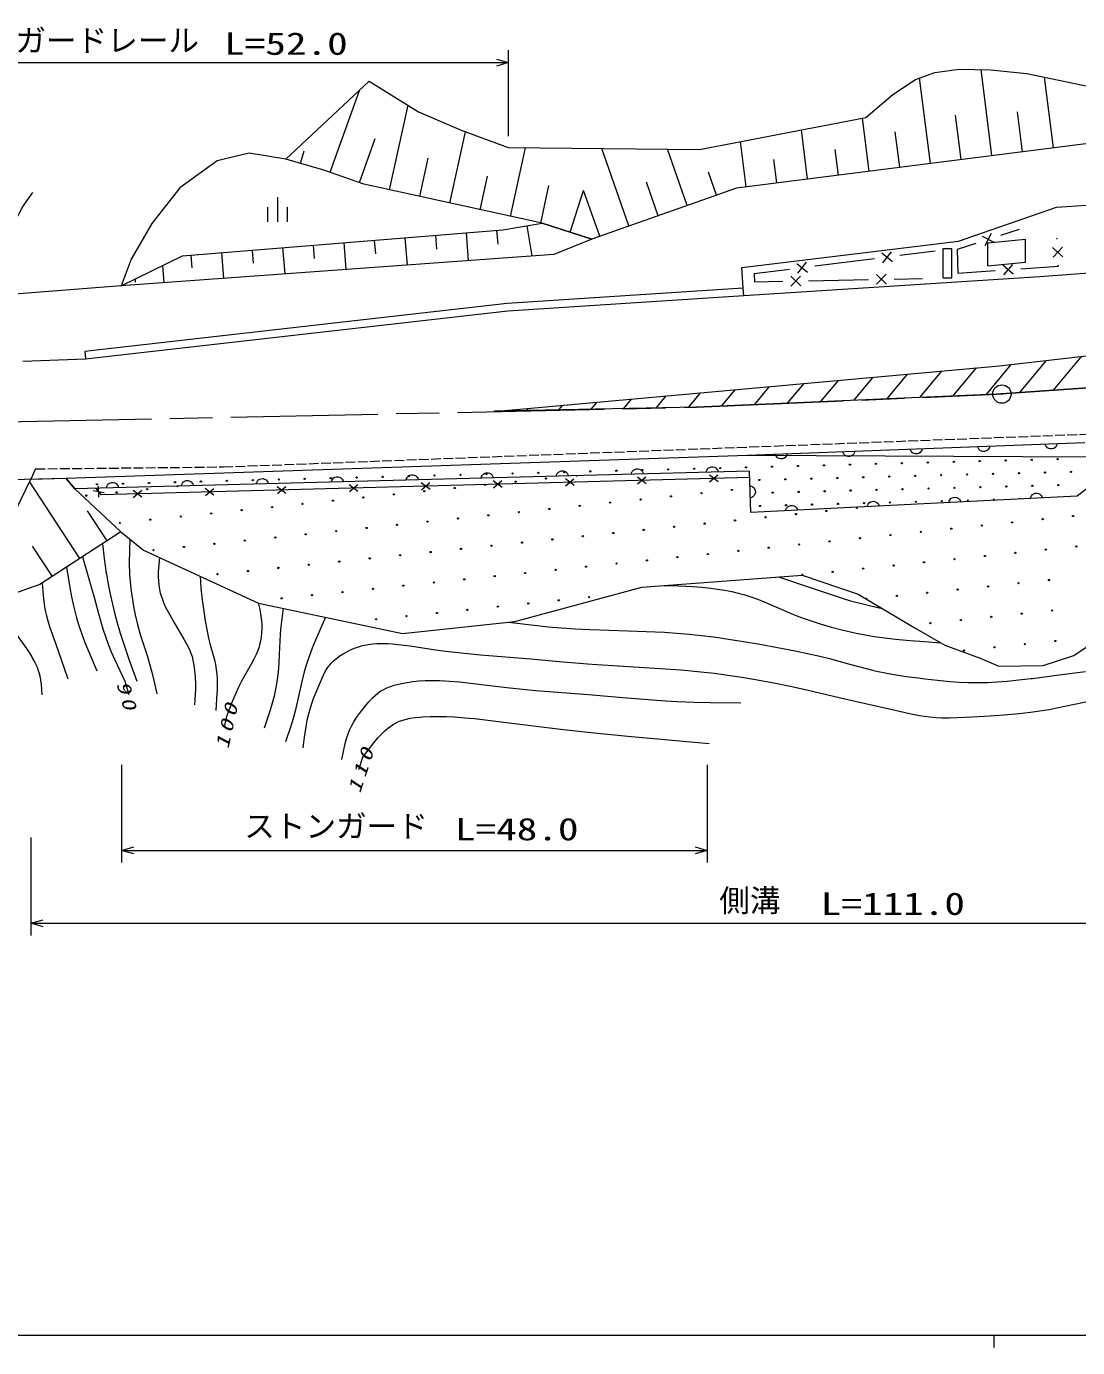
# Model space of a CAD drawing. Units: millimetres, scale not verified. Extents: x -71087 to 568913, y -90349 to 269651.
# Drawn here: x -22110 to 63751, y 93651 to 201553 of the extents above; entities that cross this region are included whole.
import ezdxf
from ezdxf.enums import TextEntityAlignment as Align

# ---------------------------------------------------------------- set-up
doc = ezdxf.new("R2010")
doc.units = ezdxf.units.MM
doc.header["$LTSCALE"] = 1000
doc.linetypes.add('CHAIN', pattern=[18.5, 12, -1.5, 3.5, -1.5])
doc.linetypes.add('USER1', pattern=[1, 0.8, -0.2])
for name, color, linetype, lineweight in [('M-BGD', 7, 'Continuous', 13), ('M-BMK-LINE', 2, 'CHAIN', 13), ('M-BMK-SRVR', 3, 'Continuous', 13), ('M-STR-TXT', 7, 'Continuous', 13), ('M-TTL-BAND', 7, 'Continuous', 13)]:
    doc.layers.add(name, color=color, linetype=linetype, lineweight=lineweight)
doc.styles.add('ＭＳ ゴシック', font='')
doc.styles.get('ＭＳ ゴシック').set_extended_font_data('MS Gothic')

# ---------------------------------------------------------------- blocks, each defined once
blk = doc.blocks.new('BUHIN1')
at = {"color": 3, "linetype": 'Continuous', "lineweight": 13}
for radius in [750, 22.5]:
    blk.add_circle((0, 0), radius, dxfattribs=at)
blk = doc.blocks.new('BUHIN2')
at = {"color": 7, "linetype": 'Continuous', "lineweight": 13}
blk.add_lwpolyline([(0, 500), (115, 460), (212, 400), (322, 305), (382, 195), (418, 78), (418, -78), (382, -195), (322, -305), (212, -402), (115, -462), (0, -500)], dxfattribs=at)
blk = doc.blocks.new('BUHIN5')
at = {"color": 7, "linetype": 'Continuous', "lineweight": 13}
for p, q in [((-282, 350), (282, -350)), ((-282, -350), (282, 350))]:
    blk.add_line(p, q, dxfattribs=at)
blk = doc.blocks.new('BUHIN4')
at = {"color": 7, "linetype": 'Continuous', "lineweight": 13}
for p, q in [((400, 400), (-400, -400)), ((-400, 400), (400, -400))]:
    blk.add_line(p, q, dxfattribs=at)
blk = doc.blocks.new('BUHIN7')
at = {"color": 7, "linetype": 'Continuous', "lineweight": 13}
for p, q in [((-800, 205), (-800, -995)), ((0, 1000), (0, -1000)), ((800, 205), (800, -995))]:
    blk.add_line(p, q, dxfattribs=at)
blk = doc.blocks.new('BUHIN8')
at = {"color": 7, "linetype": 'Continuous', "lineweight": 13}
blk.add_lwpolyline([(-288, -1000), (0, 0), (285, -1000)], dxfattribs=at)

msp = doc.modelspace()

# ---------------------------------------------------------------- linework, layer by layer
at = {"layer": 'M-BGD'}
for p, q in [((50521, 197227), (52101, 197780)), ((52101, 197780), (54076, 198056)), ((54076, 198056), (56643, 198017)), ((56756, 191002), (55864, 198029)), ((56643, 198017), (59605, 197701)), ((59605, 197701), (66201, 196319)), ((-927, 190719), (5892, 197069)), ((5892, 197069), (9921, 194581)), ((48665, 196003), (50521, 197227)), ((51738, 190365), (50852, 197343)), ((61774, 191639), (61042, 197400)), ((2710, 189644), (5087, 196320)), ((46453, 194107), (48665, 196003)), ((7549, 188206), (9065, 195110)), ((9921, 194581), (13396, 193080)), ((54247, 190683), (53786, 194317)), ((59265, 191321), (58852, 194573)), ((32867, 191500), (46453, 194107)), ((46720, 189727), (46171, 194053)), ((5092, 188795), (6372, 192389)), ((12489, 187121), (13767, 192942)), ((13396, 193080), (17227, 191658)), ((66480, 192237), (35901, 188353)), ((36685, 188453), (36216, 192143)), ((41703, 189090), (41194, 193098)), ((49229, 190046), (48861, 192950)), ((-3915, 191191), (-6516, 190579)), ((-927, 190719), (-3915, 191191)), ((288, 190372), (576, 191380)), ((17227, 191658), (32867, 191500)), ((17430, 186037), (18661, 191644)), ((27103, 185257), (24878, 191581)), ((31875, 186937), (30260, 191527)), ((44211, 189409), (43947, 191492)), ((-6516, 190579), (-9575, 188361)), ((2197, 189826), (-927, 190719)), ((10019, 187664), (10709, 190803)), ((39194, 188771), (38949, 190696)), ((5456, 188666), (2197, 189826)), ((14960, 186579), (15561, 189316)), ((34261, 187776), (33603, 189646)), ((-9575, 188361), (-11870, 185455)), ((20006, 185471), (5456, 188666)), ((19900, 185494), (20572, 188556)), ((22314, 184740), (23399, 188166)), ((24718, 184418), (23399, 188166)), ((35901, 188353), (24061, 184187)), ((29489, 186097), (28529, 188825)), ((54035, 184020), (62036, 186779)), ((62036, 186779), (66787, 187116)), ((57362, 173830), (164911, 186333)), ((-11870, 185455), (-13552, 182548)), ((-9350, 182827), (16812, 184947)), ((13796, 184703), (13980, 182430)), ((16293, 184905), (16386, 183759)), ((16812, 184947), (20006, 185471)), ((18770, 185268), (19173, 182809)), ((20006, 185471), (24061, 184187)), ((24061, 184187), (20006, 185471)), ((58984, 184958), (57453, 184471)), ((-1185, 183488), (-1010, 181335)), ((1312, 183691), (1400, 182604)), ((3809, 183893), (3987, 181700)), ((6306, 184096), (6395, 182989)), ((8802, 184298), (8983, 182065)), ((11299, 184500), (11390, 183374)), ((24061, 184187), (20961, 182939)), ((36336, 181877), (54035, 184020)), ((55452, 183834), (53920, 183347)), ((56419, 183872), (59487, 184181)), ((56419, 181998), (56419, 183872)), ((59487, 182307), (59487, 184181)), ((62084, 184165), (62079, 184267)), ((20961, 182939), (-14362, 180361)), ((-14362, 180361), (-9350, 182827)), ((-13552, 182548), (-14362, 180361)), ((-8675, 182881), (-8590, 181835)), ((-6178, 183084), (-6007, 180970)), ((-3682, 183286), (-3595, 182219)), ((47157, 182575), (42294, 181970)), ((52130, 183193), (49241, 182834)), ((52784, 181020), (52784, 183406)), ((52784, 183406), (53480, 183406)), ((53480, 181020), (53480, 183406)), ((53920, 183347), (53971, 181403)), ((-10990, 182019), (-10876, 180611)), ((36441, 180167), (36336, 181877)), ((40210, 181711), (37321, 181352)), ((37321, 181352), (37373, 180687)), ((53971, 181403), (57029, 181612)), ((56419, 181998), (59487, 182307)), ((59124, 181756), (62181, 181966)), ((60666, 181121), (75843, 182311)), ((62181, 181966), (62177, 182067)), ((-14362, 180361), (-42612, 178190)), ((-13238, 180914), (-13219, 180679)), ((36480, 179568), (60666, 181121)), ((37373, 180687), (39678, 180734)), ((41777, 180777), (46676, 180878)), ((48776, 180921), (51081, 180968)), ((52784, 181020), (53480, 181020)), ((36441, 180167), (17150, 178918)), ((17203, 178320), (36480, 179568)), ((36480, 179568), (36441, 180167)), ((17150, 178918), (-17331, 175016)), ((-17286, 174417), (17203, 178320)), ((-17331, 175016), (-17286, 174417)), ((-22406, 174225), (-17286, 174417)), ((16056, 170097), (57362, 173830)), ((56271, 171471), (58333, 173943)), ((59016, 171641), (61217, 174278)), ((61783, 171835), (64101, 174614)), ((45462, 171004), (47042, 172898)), ((48164, 171121), (49859, 173152)), ((50867, 171238), (52676, 173407)), ((53569, 171354), (55493, 173661)), ((31966, 170436), (32957, 171625)), ((34654, 170536), (35774, 171879)), ((37356, 170653), (38591, 172134)), ((40058, 170770), (41408, 172388)), ((42760, 170887), (44225, 172643)), ((21378, 170233), (21690, 170606)), ((24025, 170283), (24507, 170861)), ((26672, 170334), (27324, 171115)), ((29319, 170385), (30141, 171370)), ((16135, 170132), (16056, 170097)), ((32627, 170449), (16135, 170132)), ((18731, 170182), (18873, 170352)), ((36789, 166542), (64349, 167568)), ((-18902, 164665), (36789, 166542)), ((36789, 166542), (64877, 166410)), ((-21367, 165415), (-21755, 164586)), ((36962, 165239), (-18143, 163799)), ((36962, 165239), (-18143, 163799)), ((37065, 161843), (36962, 165239)), ((37065, 161843), (36962, 165239)), ((-42281, 164021), (-18902, 164665)), ((-25599, 156655), (-21755, 164586)), ((-17754, 158092), (-21854, 164382)), ((-21755, 164586), (-18902, 164665)), ((-18143, 163799), (-18902, 164665)), ((-18902, 164665), (-18143, 163799)), ((36978, 164715), (-15978, 163295)), ((65157, 164313), (63717, 163181)), ((65157, 164313), (63717, 163181)), ((-18143, 163799), (-14399, 160279)), ((-18143, 163799), (-14399, 160279)), ((-15978, 163295), (-16450, 163843)), ((63717, 163181), (37065, 161843)), ((63717, 163181), (37065, 161843)), ((-15517, 159550), (-17112, 161996)), ((-14399, 160279), (-21024, 155960)), ((-14399, 160279), (-14399, 160289)), ((-14399, 160279), (-12544, 158773)), ((-19990, 156634), (-21602, 159106)), ((-12544, 158773), (-3151, 154454)), ((28161, 155750), (41247, 156733)), ((41247, 156733), (45825, 155178)), ((-21024, 155960), (-26164, 154178)), ((17796, 152943), (28161, 155750)), ((-3151, 154454), (8618, 151971)), ((45825, 155178), (50403, 152457)), ((8618, 151971), (17796, 152943)), ((50403, 152457), (52908, 151032)), ((63446, 150168), (65347, 151464)), ((52908, 151032), (55802, 149952)), ((60941, 149347), (63446, 150168)), ((55802, 149952), (57314, 149304)), ((57314, 149304), (60941, 149347)), ((-14065, 148085), (-13752, 146984)), ((-5759, 145200), (-5953, 144341)), ((5354, 141846), (5018, 140838))]:
    msp.add_line(p, q, dxfattribs=at)
at = {"layer": 'M-BGD', "linetype": 'CHAIN'}
for p, q in [((57136, 171509), (93687, 174072)), ((32627, 170449), (57136, 171509))]:
    msp.add_line(p, q, dxfattribs=at)
at = {"layer": 'M-BGD', "linetype": 'USER1'}
for p, q in [((-6039, 165576), (68727, 168416)), ((-21367, 165415), (-6039, 165576))]:
    msp.add_line(p, q, dxfattribs=at)
at = {"layer": 'M-BGD'}
for points in [[(-25676, 179491), (-25300, 179772), (-24941, 180066), (-24739, 180256), (-24552, 180459), (-24387, 180677), (-24258, 180887), (-24146, 181109), (-24027, 181396), (-23923, 181703), (-23843, 181975), (-23696, 182547), (-23569, 183120), (-23382, 184067), (-23273, 184607), (-23144, 185141), (-22964, 185699), (-22834, 186009), (-22682, 186321), (-22477, 186685), (-22255, 187041), (-21583, 188001)], [(-15901, 159300), (-15752, 158103), (-15583, 156909), (-15569, 156820), (-15429, 156003), (-15270, 155190), (-14916, 153673), (-14688, 152835), (-14440, 152002), (-14098, 150937), (-13737, 149878), (-13098, 148078)], [(-13651, 159672), (-13688, 158712), (-13704, 157754), (-13680, 156797), (-13638, 156211), (-13576, 155626), (-13478, 154924), (-13359, 154215), (-13354, 154186), (-13222, 153497), (-13067, 152804), (-12818, 151878), (-12258, 150176), (-12055, 149507), (-11869, 148823), (-11699, 148124), (-11466, 147052)], [(-17540, 158231), (-16560, 154831), (-16223, 153597), (-15863, 152361), (-15661, 151735), (-15436, 151107), (-15429, 151088), (-15185, 150477), (-14921, 149873), (-14065, 148085)], [(-11244, 158175), (-11303, 157598), (-11344, 157010), (-11349, 156610), (-11334, 156261), (-11298, 155913), (-11246, 155587), (-11173, 155266), (-11139, 155142), (-11035, 154819), (-10912, 154504), (-10737, 154122), (-10544, 153748), (-9974, 152764), (-9251, 151505), (-9025, 151116), (-8814, 150710), (-8668, 150362), (-8581, 150088), (-8511, 149797), (-8435, 149383), (-8370, 148921), (-8325, 148447), (-8318, 148358), (-8300, 147901), (-8301, 147433), (-8318, 147005), (-8388, 146143)], [(-18847, 157379), (-18576, 155724), (-18434, 154979), (-18272, 154238), (-18017, 153253), (-17827, 152634), (-17615, 152011), (-17330, 151244), (-17022, 150474), (-16361, 148917)], [(-7925, 156650), (-7850, 155682), (-7755, 154717), (-7736, 154559), (-7503, 152997), (-7384, 152297), (-7244, 151591), (-7106, 151039), (-6757, 149826), (-6668, 149437), (-6599, 149044), (-6552, 148658), (-6525, 148271), (-6523, 148241), (-6519, 147783), (-6534, 147314), (-6547, 147075), (-6640, 145677)], [(39333, 156589), (42160, 155641), (43378, 155227), (44603, 154833), (45215, 154653), (46091, 154419), (46982, 154202), (47779, 154017)], [(-20819, 156093), (-20782, 155435), (-20724, 154770), (-20674, 154396), (-20597, 153964), (-20498, 153527), (-20354, 152996), (-20187, 152460), (-19742, 151178), (-18716, 148264)], [(29991, 155888), (31161, 155854), (32340, 155800), (33058, 155749), (33784, 155676), (34339, 155604), (34921, 155510), (35501, 155396), (36036, 155271), (36577, 155124), (37383, 154862), (37961, 154640), (38541, 154395), (40353, 153599), (40967, 153358), (41587, 153136), (42804, 152746), (43648, 152499), (44496, 152273), (45662, 152003), (46397, 151861), (47144, 151737), (48013, 151615), (48886, 151513), (50071, 151400), (51259, 151306), (52589, 151214)], [(-23762, 155010), (-23764, 154619), (-23744, 154231), (-23728, 154092), (-23679, 153819), (-23609, 153549), (-23425, 152997), (-23277, 152611), (-23107, 152226), (-22819, 151715), (-22096, 150759), (-21877, 150417), (-21670, 150056), (-21607, 149943), (-21422, 149613), (-21257, 149275), (-21234, 149220), (-21139, 148961), (-21063, 148694), (-21024, 148521), (-20960, 148159), (-20917, 147794), (-20861, 146959)], [(-3174, 154465), (-3055, 153921), (-2955, 153374), (-2912, 153038), (-2888, 152697), (-2884, 152345), (-2900, 152013), (-2937, 151673), (-2990, 151357), (-3066, 151036), (-3107, 150893), (-3217, 150574), (-3345, 150261), (-3533, 149866), (-3745, 149469), (-4511, 148124), (-4756, 147642), (-4983, 147151), (-5274, 146460), (-5551, 145752), (-5759, 145200)], [(-1137, 154029), (-1257, 153168), (-1359, 152295), (-1395, 151878), (-1465, 150246), (-1500, 149548), (-1555, 148842), (-1628, 148218), (-1709, 147694), (-1811, 147164), (-1884, 146842), (-2030, 146282), (-2198, 145718), (-2700, 144231)], [(2325, 153299), (1496, 151435), (1233, 150777), (984, 150102), (775, 149477), (584, 148846), (377, 148055), (-159, 145630), (-326, 145024), (-516, 144414), (-952, 143136)], [(17260, 152886), (18888, 152696), (20518, 152525), (21592, 152434), (22749, 152360), (23918, 152305), (27007, 152202), (28506, 152146), (30005, 152070), (32008, 151918), (33021, 151814), (34043, 151688), (35250, 151517), (36464, 151324), (37804, 151093), (39241, 150839), (40674, 150564), (41690, 150351), (42702, 150118), (43497, 149918), (45242, 149437), (46992, 148976), (47333, 148897), (48047, 148750), (48774, 148621), (49763, 148471), (50765, 148339), (51262, 148278), (52296, 148157), (53340, 148056), (54067, 148004), (54794, 147972), (54944, 147969), (55663, 147965), (56382, 147981), (57191, 148021), (57999, 148081), (58966, 148176), (59931, 148290), (60080, 148309), (62239, 148597), (64401, 148865)], [(494, 142646), (603, 143502), (734, 144361), (831, 144880), (951, 145403), (1030, 145700), (1176, 146175), (1345, 146655), (1846, 147891), (2035, 148325), (2242, 148749), (2385, 149000), (2550, 149249), (2615, 149337), (2789, 149540), (2979, 149731), (3205, 149928), (3446, 150110), (3757, 150316), (4055, 150486), (4371, 150642), (4685, 150775), (5005, 150889), (5331, 150984), (5662, 151059), (5809, 151085), (6176, 151132), (6545, 151159), (6974, 151168), (7402, 151157), (7791, 151132), (8508, 151055), (9229, 150958), (10262, 150805), (11301, 150650), (12353, 150513), (13663, 150366), (14986, 150237), (19097, 149896), (21407, 149682), (23718, 149487), (24506, 149430), (27937, 149222), (31367, 148994), (32968, 148847), (34081, 148722), (35192, 148577), (36320, 148409), (37444, 148222), (39076, 147915), (40407, 147638), (41734, 147342), (44741, 146632), (49194, 145630), (50014, 145447), (50837, 145285), (51665, 145164), (52160, 145120), (52667, 145096), (53296, 145090), (53926, 145104), (55138, 145164), (56603, 145247), (58063, 145351), (58979, 145434), (59903, 145538), (60664, 145644), (61432, 145770), (61922, 145863), (65070, 146539)], [(3648, 141683), (3780, 142338), (3932, 142995), (4043, 143389), (4173, 143775), (4319, 144132), (4469, 144445), (4643, 144757), (4861, 145104), (5103, 145451), (5582, 146066), (5856, 146390), (6151, 146706), (6368, 146912), (6603, 147108), (6845, 147278), (7077, 147411), (7329, 147532), (7626, 147651), (7933, 147750), (8521, 147897), (8979, 147980), (9447, 148046), (9955, 148095), (10474, 148125), (11641, 148129), (12454, 148081), (13273, 148012), (14614, 147869), (15959, 147704), (17364, 147536), (18428, 147415), (19493, 147314), (23784, 146994), (26932, 146729), (30092, 146484), (31080, 146427), (32428, 146371), (33777, 146335), (36237, 146298)], [(5354, 141846), (5796, 142448), (6256, 143039), (6602, 143445), (6871, 143735), (7155, 144010), (7392, 144215), (7647, 144408), (7872, 144555), (8114, 144689), (8123, 144693), (8366, 144801), (8627, 144894), (8924, 144977), (9238, 145044), (9639, 145104), (10054, 145145), (10267, 145161), (10876, 145190), (11482, 145200), (12166, 145189), (12846, 145157), (13674, 145097), (14498, 145016), (17091, 144693), (19299, 144418), (21520, 144161), (24262, 143868), (27018, 143593), (33664, 142977)]]:
    msp.add_lwpolyline(points, dxfattribs=at)
for centre in [(60001, 166152), (62121, 166208), (17589, 165043), (19709, 165099), (21830, 165154), (23950, 165210), (26071, 165265), (28192, 165321), (30312, 165376), (32433, 165432), (34553, 165487), (36674, 165542), (38795, 165598), (40915, 165653), (43036, 165709), (45156, 165764), (47277, 165820), (49398, 165875), (51518, 165930), (53639, 165986), (55759, 166041), (57880, 166097), (58968, 165064), (61089, 165120), (63209, 165175), (-16341, 164156), (-14220, 164212), (-12100, 164267), (-9979, 164323), (-7858, 164378), (-5738, 164434), (-3617, 164489), (-1497, 164544), (624, 164600), (2744, 164655), (4865, 164711), (6986, 164766), (9106, 164822), (11227, 164877), (13347, 164933), (15364, 164112), (15468, 164988), (17851, 164370), (20337, 164629), (37762, 164510), (39883, 164565), (42003, 164621), (44124, 164676), (46244, 164732), (48365, 164787), (50486, 164842), (52606, 164898), (54727, 164953), (56847, 165009), (57935, 163976), (60056, 164032), (62177, 164087), (-17220, 163235), (-14734, 163494), (-12247, 163752), (5418, 163077), (7904, 163335), (10391, 163594), (12877, 163853), (28056, 162919), (30542, 163177), (33029, 163436), (35515, 163695), (38850, 163477), (40971, 163533), (43091, 163588), (45212, 163644), (47332, 163699), (49453, 163754), (51574, 163810), (53694, 163865), (55815, 163921), (-4529, 162042), (-2042, 162301), (444, 162559), (2931, 162818), (18109, 161884), (20596, 162143), (23082, 162401), (25569, 162660), (37817, 162389), (39938, 162445), (42059, 162500), (43234, 161984), (44179, 162556), (46300, 162611), (48420, 162666), (50541, 162722), (52662, 162777), (54782, 162833), (-14475, 161007), (-11988, 161266), (-9502, 161524), (-7015, 161783), (8163, 160849), (10650, 161108), (13136, 161366), (15623, 161625), (33287, 160950), (35774, 161208), (38261, 161467), (40747, 161726), (55925, 160792), (58412, 161050), (60898, 161309), (63385, 161568), (-1783, 159814), (703, 160073), (3190, 160331), (5676, 160590), (20855, 159656), (23341, 159915), (25828, 160173), (28314, 160432), (30801, 160691), (45979, 159757), (48466, 160015), (50952, 160274), (53439, 160533), (-11730, 158779), (-9243, 159038), (-6757, 159297), (-4270, 159555), (10908, 158621), (13395, 158880), (15881, 159139), (18368, 159397), (36033, 158722), (38519, 158980), (41006, 159239), (43492, 159498), (61157, 158822), (63644, 159081), (962, 157586), (3449, 157845), (5935, 158104), (8422, 158362), (26086, 157687), (28573, 157946), (31060, 158204), (33546, 158463), (48724, 157529), (51211, 157788), (53697, 158046), (56184, 158305), (58671, 158564), (-6498, 156810), (-4011, 157069), (-1525, 157327), (16140, 156652), (18627, 156911), (21113, 157169), (23600, 157428), (43751, 157011), (46238, 157270), (3707, 155358), (6194, 155617), (8680, 155876), (11167, 156134), (13654, 156393), (53956, 155560), (56443, 155818), (58929, 156077), (61416, 156336), (-1266, 154841), (1221, 155100), (18885, 154424), (21372, 154683), (23859, 154942), (48983, 155042), (51470, 155301), (8939, 153389), (11426, 153648), (13912, 153907), (16399, 154165), (56702, 153332), (59188, 153591), (61675, 153849), (6453, 153130), (51728, 152814), (54215, 153073), (59447, 151104), (61933, 151363), (54474, 150587), (56960, 150845)]:
    msp.add_circle(centre, 50, dxfattribs=at)
for centre, start, end in [((-18461, 164101), 5.06351, 77.38788), ((-9761, 164011), 173.81233, 9.18286), ((22824, 164888), 202.9493, 340.04589), ((56903, 162888), 284.22697, 261.51993), ((59023, 162944), 5.06672, 180.68018), ((45720, 162243), 139.14252, 46.60438), ((41265, 156753), 312.00074, 206.12237), ((46496, 154783), 324.87364, 153.67692)]:
    msp.add_arc(centre, 50, start, end, dxfattribs=at)
at = {"layer": 'M-BMK-LINE', "linetype": 'Continuous'}
for p, q in [((93687, 174072), (57136, 171509)), ((57136, 171509), (32627, 170449))]:
    msp.add_line(p, q, dxfattribs=at)
at = {"layer": 'M-BMK-LINE'}
msp.add_line((-42394, 168857), (32627, 170449), dxfattribs=at)
at = {"layer": 'M-STR-TXT'}
for p, q in [((-34359, 198603), (17279, 198603)), ((17279, 192603), (17279, 199603)), ((-14346, 141256), (-14346, 133256)), ((33507, 141256), (33507, 133256)), ((-21755, 135314), (-21755, 127314)), ((-14346, 134256), (33507, 134256)), ((-21755, 128314), (89455, 128314))]:
    msp.add_line(p, q, dxfattribs=at)
at = {"layer": 'M-TTL-BAND'}
for p, q in [((-71087, 94651), (467913, 94651)), ((56913, 94651), (56913, 93651))]:
    msp.add_line(p, q, dxfattribs=at)

# ---------------------------------------------------------------- block references
at = {"layer": 'M-BGD'}
msp.add_blockref('BUHIN7', (-1612, 186596), dxfattribs=at)
for name, p, rotation in [('BUHIN4', (56452, 184152), 107.65012), ('BUHIN4', (62130, 183116), 2.5448), ('BUHIN4', (48199, 182704), 97.08848), ('BUHIN4', (41252, 181841), 97.08848), ('BUHIN4', (47726, 180899), 271.17568), ('BUHIN4', (58076, 181684), 273.92068), ('BUHIN4', (40728, 180756), 271.17568), ('BUHIN2', (56081, 167260), 272.13272), ('BUHIN2', (61593, 167466), 272.13272), ('BUHIN2', (39545, 166645), 272.13272), ('BUHIN2', (45057, 166850), 272.13272), ('BUHIN2', (50569, 167055), 272.13272), ('BUHIN2', (15532, 164679), 91.49759), ('BUHIN2', (21655, 164839), 91.49759), ('BUHIN2', (27778, 164999), 91.49759), ('BUHIN2', (33900, 165159), 91.49759), ('BUHIN5', (-16214, 163569), 40.74913), ('BUHIN2', (-15081, 163879), 91.49759), ('BUHIN2', (-8959, 164039), 91.49759), ('BUHIN2', (-2836, 164199), 91.49759), ('BUHIN2', (3287, 164359), 91.49759), ('BUHIN5', (4616, 163847), 91.53681), ('BUHIN2', (9409, 164519), 91.49759), ('BUHIN5', (10500, 164005), 91.53681), ('BUHIN5', (16384, 164163), 91.53681), ('BUHIN5', (22268, 164321), 91.53681), ('BUHIN5', (28152, 164479), 91.53681), ('BUHIN5', (34036, 164637), 91.53681), ('BUHIN2', (37013, 163541), 1.7357), ('BUHIN5', (-13036, 163374), 91.53681), ('BUHIN5', (-7152, 163532), 91.53681), ('BUHIN5', (-1268, 163689), 91.53681), ('BUHIN2', (53722, 162679), 92.87344), ('BUHIN2', (60385, 163014), 92.87344), ('BUHIN2', (40396, 162011), 92.87344), ('BUHIN2', (47059, 162345), 92.87344)]:
    msp.add_blockref(name, p, dxfattribs=dict(at, rotation=rotation))
at = {"layer": 'M-BMK-SRVR'}
msp.add_blockref('BUHIN1', (57566, 171527), dxfattribs=at)
at = {"layer": 'M-STR-TXT'}
for p, rotation in [((17279, 198603), 270), ((-14346, 134256), 90), ((33507, 134256), 270), ((-21755, 128314), 90)]:
    msp.add_blockref('BUHIN8', p, dxfattribs=dict(at, rotation=rotation))

# ---------------------------------------------------------------- texts
at = {"layer": 'M-BGD', "char_height": 1100, "attachment_point": 7, "style": 'ＭＳ ゴシック'}
for s, insert, rotation in [('\\T1.33;\\W1.35;\\Q15;90', (-14792, 147902), 285.9), ('\\T1.33;\\W1.35;\\Q15;100', (-5604, 142484), 77.3), ('\\T1.33;\\W1.35;\\Q15;110', (5151, 138861), 71.6)]:
    msp.add_mtext(s, dxfattribs=dict(at, insert=insert, rotation=rotation))
at = {"layer": 'M-STR-TXT', "style": 'ＭＳ ゴシック'}
for s, p in [('ガードレール', (-23014, 198943)), ('ストンガード', (-4320, 134771)), ('側溝', (34485, 128694))]:
    msp.add_text(s, height=1833, dxfattribs=at).set_placement(p, align=Align.BOTTOM_LEFT)
at = {"layer": 'M-STR-TXT', "style": 'ＭＳ ゴシック', "width": 1.35}
for s, p in [('L=52.0', (-5964, 198683)), ('L=48.0', (12888, 134530)), ('L=111.0', (42771, 128437))]:
    msp.add_text(s, height=1833, dxfattribs=at).set_placement(p, align=Align.BOTTOM_LEFT)

doc.saveas('drawing.dxf')
